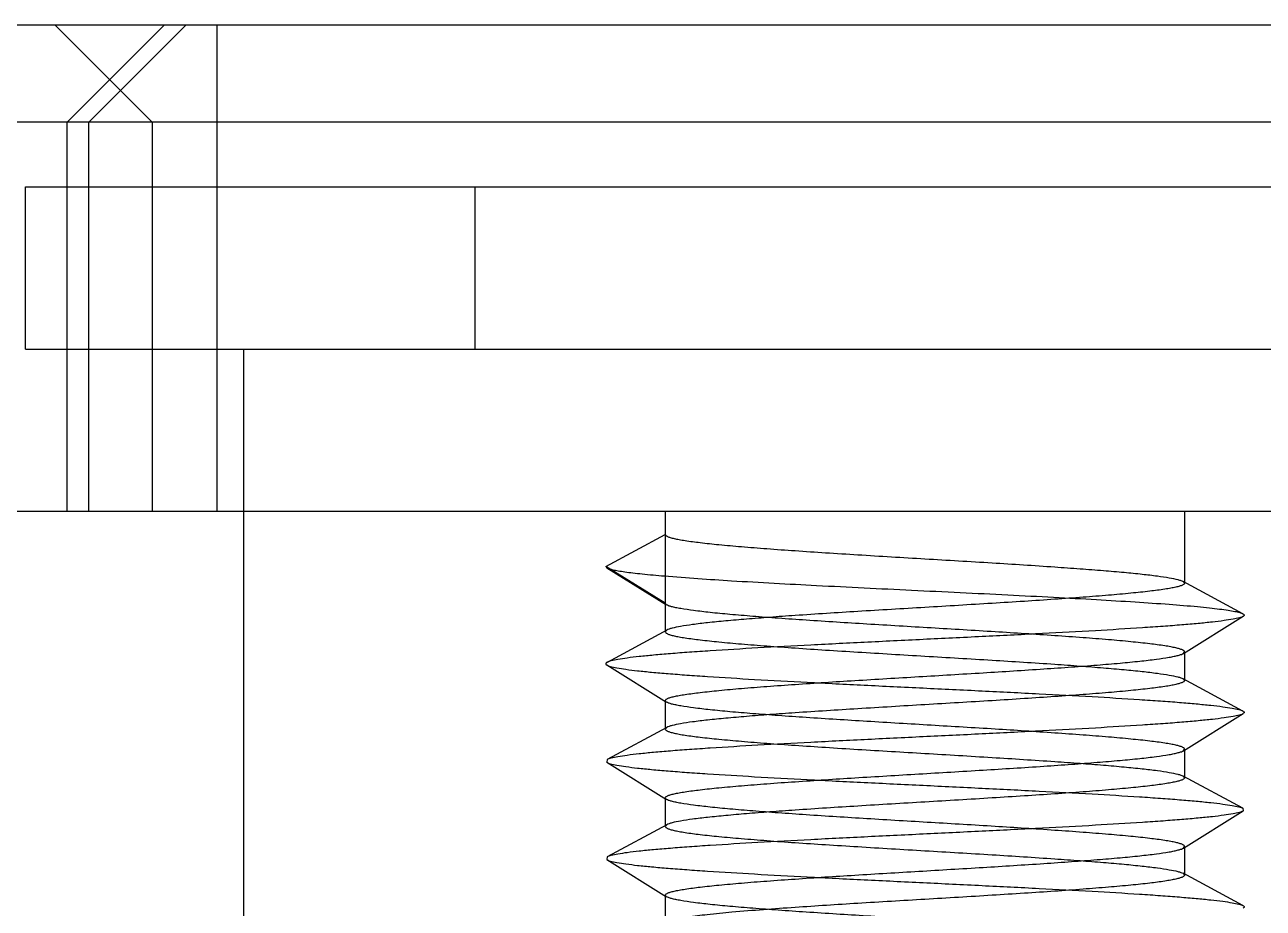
# Model space of a CAD drawing. Header units: inches. Extents: x -64 to 911, y 30 to 355.
# Drawn here: x 597.933 to 601.749, y 134.471 to 137.195 of the extents above; entities that cross this region are included whole.
import ezdxf

# ---------------------------------------------------------------- set-up
doc = ezdxf.new("R2010")
doc.units = ezdxf.units.IN
doc.layers.add('02___PRT_ALL_AXES', color=7, linetype='Continuous')
doc.layers.add('DEFAULT_2', color=8, linetype='Continuous')

msp = doc.modelspace()

# ---------------------------------------------------------------- linework, layer by layer
for p, q in [((515.0601, 137.1946), (833.356, 137.1946)), ((515.0601, 135.6946), (833.356, 135.6946))]:
    msp.add_line(p, q)
msp.add_arc((674.2081, -1221.0682), 1356.7628, 83.2637115, 96.7362885)
at = {"layer": '02___PRT_ALL_AXES'}
for p, q in [((598.6069, 136.1946), (598.6069, 135.6946)), ((598.6069, 135.6946), (598.6069, 132.2946))]:
    msp.add_line(p, q, dxfattribs=at)
at = {"layer": 'DEFAULT_2'}
for p, q in [((598.326, 136.8946), (598.026, 137.1946)), ((598.3635, 137.1946), (598.0635, 136.8946)), ((598.431, 137.1946), (598.131, 136.8946)), ((598.526, 135.6946), (598.526, 137.1946)), ((809.2147, 136.8946), (522.326, 136.8946)), ((598.0635, 135.6946), (598.0635, 136.8946)), ((598.131, 135.6946), (598.131, 136.8946)), ((598.326, 136.8946), (598.326, 135.6946)), ((597.9356, 136.1946), (597.9356, 136.6946)), ((597.9356, 136.6946), (603.4782, 136.6946)), ((599.3213, 136.1946), (599.3213, 136.6946)), ((597.9356, 136.1946), (603.4782, 136.1946)), ((599.9069, 135.6946), (599.9069, 135.3232)), ((601.5069, 135.6946), (601.5069, 135.4732)), ((599.7234, 135.5246), (599.9069, 135.6232)), ((599.7234, 135.5246), (599.7264, 135.5208)), ((599.9069, 135.411), (599.7234, 135.5246)), ((599.7264, 135.5208), (599.9106, 135.4065)), ((601.6864, 135.3789), (601.502, 135.4785)), ((601.502, 135.4785), (601.5069, 135.4733)), ((599.9106, 135.4065), (599.9069, 135.411)), ((601.5032, 135.2565), (601.6874, 135.3708)), ((599.9118, 135.3285), (599.7273, 135.2289)), ((599.9118, 135.3285), (599.9069, 135.3232)), ((601.5032, 135.2565), (601.5069, 135.2611)), ((601.5069, 135.261), (601.5069, 135.1732)), ((599.7264, 135.2208), (599.9106, 135.1065)), ((601.6864, 135.0789), (601.502, 135.1785)), ((601.502, 135.1785), (601.5069, 135.1733)), ((599.9106, 135.1065), (599.9069, 135.1111)), ((599.9069, 135.111), (599.9069, 135.0232)), ((601.5032, 134.9565), (601.6874, 135.0708)), ((599.9118, 135.0285), (599.7273, 134.9289)), ((599.9118, 135.0285), (599.9069, 135.0232)), ((601.5032, 134.9565), (601.5069, 134.9611)), ((601.5069, 134.961), (601.5069, 134.8732)), ((599.7273, 134.9289), (599.7264, 134.9208)), ((599.7264, 134.9208), (599.9106, 134.8065)), ((601.6864, 134.7789), (601.502, 134.8785)), ((601.502, 134.8785), (601.5069, 134.8733)), ((599.9106, 134.8065), (599.9069, 134.8111)), ((599.9069, 134.811), (599.9069, 134.7232)), ((601.6864, 134.7789), (601.6874, 134.7708)), ((601.5032, 134.6565), (601.6874, 134.7708)), ((599.9118, 134.7285), (599.7273, 134.6289)), ((599.9118, 134.7285), (599.9069, 134.7232)), ((599.7273, 134.6289), (599.7264, 134.6208)), ((601.5032, 134.6565), (601.5069, 134.661)), ((601.5069, 134.661), (601.5069, 134.5732)), ((599.7264, 134.6208), (599.9106, 134.5065)), ((601.502, 134.5785), (601.5069, 134.5732)), ((601.6864, 134.4789), (601.502, 134.5785)), ((599.9106, 134.5065), (599.9069, 134.5111)), ((599.9069, 134.511), (599.9069, 134.4232))]:
    msp.add_line(p, q, dxfattribs=at)
for points, knots in [([(599.9069, 135.6232), (599.9069, 135.6221), (599.9083, 135.6201), (599.9109, 135.6184), (599.9154, 135.6161), (599.9233, 135.6134), (599.9352, 135.6104), (599.9504, 135.6073), (599.977, 135.6029), (600.018, 135.5976), (600.0758, 135.5915), (600.1444, 135.5853), (600.2226, 135.5792), (600.3092, 135.573), (600.4025, 135.5668), (600.5358, 135.5584), (600.7069, 135.5482), (600.9093, 135.5362), (601.0426, 135.5277), (601.1069, 135.5232)], [0, 0, 0, 0, 0.002951, 0.005145, 0.007941, 0.015462, 0.025645, 0.038495, 0.053985, 0.092669, 0.1411, 0.19848, 0.263849, 0.336102, 0.414008, 0.496243, 0.668052, 0.839852, 1, 1, 1, 1]), ([(599.7264, 135.5208), (599.7287, 135.5194), (599.735, 135.517), (599.7468, 135.514), (599.763, 135.5109), (599.7833, 135.5077), (599.8078, 135.5046), (599.8485, 135.5001), (599.881, 135.4971), (599.9039, 135.4952)], [0, 0, 0, 0, 0.04471, 0.112491, 0.203751, 0.318314, 0.455838, 0.615766, 1, 1, 1, 1]), ([(601.1069, 135.5232), (601.133, 135.5214), (601.1829, 135.5179), (601.2542, 135.5124), (601.3181, 135.5069), (601.3735, 135.5014), (601.4199, 135.4959), (601.4565, 135.4905), (601.4807, 135.4858), (601.4947, 135.4817), (601.4999, 135.4796), (601.502, 135.4785)], [0, 0, 0, 0, 0.196693, 0.37717, 0.538715, 0.679239, 0.796913, 0.890175, 0.957973, 0.982173, 1, 1, 1, 1]), ([(599.9039, 135.4952), (599.9729, 135.4894), (600.1293, 135.4791), (600.3833, 135.4653), (600.6181, 135.4539), (600.8145, 135.4444), (600.9604, 135.4372), (601.1004, 135.43), (601.2313, 135.4228), (601.3501, 135.4157), (601.454, 135.4086), (601.5301, 135.4024), (601.5818, 135.3973), (601.6132, 135.3937), (601.6392, 135.3902), (601.66, 135.3867), (601.6752, 135.3832), (601.6834, 135.3805), (601.6864, 135.3789)], [0, 0, 0, 0, 0.116215, 0.263038, 0.427014, 0.510758, 0.5931, 0.672139, 0.746052, 0.813137, 0.871851, 0.920849, 0.941346, 0.959022, 0.973777, 0.985542, 0.994277, 1, 1, 1, 1]), ([(601.5069, 135.4733), (601.5069, 135.4721), (601.5055, 135.4702), (601.5029, 135.4684), (601.4984, 135.4661), (601.4906, 135.4634), (601.4787, 135.4604), (601.4635, 135.4573), (601.4369, 135.4529), (601.3959, 135.4476), (601.3381, 135.4415), (601.2695, 135.4353), (601.1912, 135.4292), (601.1047, 135.423), (601.0114, 135.4168), (600.878, 135.4085), (600.7069, 135.3982), (600.5045, 135.3862), (600.3712, 135.3777), (600.3069, 135.3732)], [0, 0, 0, 0, 0.002946, 0.005136, 0.007926, 0.015442, 0.025615, 0.038456, 0.053942, 0.09261, 0.141033, 0.198411, 0.263781, 0.33604, 0.413953, 0.496193, 0.668011, 0.839832, 1, 1, 1, 1]), ([(601.1069, 135.311), (601.0457, 135.3153), (600.9188, 135.3234), (600.7257, 135.3349), (600.5315, 135.3465), (600.3745, 135.3564), (600.2573, 135.3645), (600.179, 135.3704), (600.1089, 135.3762), (600.0481, 135.3821), (599.9976, 135.3879), (599.9623, 135.393), (599.9398, 135.3972), (599.9273, 135.4001), (599.9178, 135.403), (599.9126, 135.4052), (599.9106, 135.4065)], [0, 0, 0, 0, 0.153215, 0.317568, 0.482925, 0.639047, 0.710595, 0.776296, 0.835139, 0.886221, 0.928765, 0.962148, 0.975256, 0.985931, 0.994162, 1, 1, 1, 1]), ([(601.6874, 135.3708), (601.686, 135.3699), (601.6822, 135.3683), (601.6719, 135.365), (601.6537, 135.3613), (601.6258, 135.357), (601.59, 135.3527), (601.5466, 135.3483), (601.496, 135.344), (601.4386, 135.3396), (601.3499, 135.3334), (601.2261, 135.326), (601.0653, 135.3173), (600.8921, 135.3086), (600.7126, 135.2999), (600.5329, 135.2911), (600.3591, 135.2824), (600.1974, 135.2737), (600.0726, 135.2663), (599.983, 135.2602), (599.9247, 135.2558), (599.8732, 135.2514), (599.8288, 135.247), (599.7921, 135.2427), (599.7632, 135.2384), (599.7441, 135.2347), (599.7331, 135.2314), (599.729, 135.2298), (599.7273, 135.2289)], [0, 0, 0, 0, 0.002611, 0.006215, 0.016495, 0.030864, 0.049236, 0.071467, 0.097374, 0.12674, 0.159315, 0.232952, 0.315766, 0.404918, 0.497344, 0.589872, 0.679323, 0.762625, 0.836921, 0.869882, 0.899668, 0.926026, 0.948731, 0.9676, 0.982482, 0.993281, 0.997144, 1, 1, 1, 1]), ([(600.3069, 135.3732), (600.2808, 135.3714), (600.2309, 135.3679), (600.1596, 135.3624), (600.0957, 135.3569), (600.0402, 135.3514), (599.9939, 135.3459), (599.9573, 135.3405), (599.9331, 135.3358), (599.9191, 135.3317), (599.9139, 135.3296), (599.9118, 135.3285)], [0, 0, 0, 0, 0.196709, 0.377163, 0.538697, 0.679227, 0.796903, 0.890174, 0.957969, 0.982175, 1, 1, 1, 1]), ([(601.6864, 135.3789), (601.6875, 135.3783), (601.6891, 135.3773), (601.6905, 135.3753), (601.6904, 135.3738), (601.6895, 135.3722), (601.6883, 135.3714), (601.6874, 135.3708)], [0, 0, 0, 0, 0.316104, 0.524236, 0.615623, 0.718573, 1, 1, 1, 1]), ([(599.9069, 135.3232), (599.9069, 135.3221), (599.9083, 135.3201), (599.9109, 135.3184), (599.9154, 135.3161), (599.9233, 135.3134), (599.9352, 135.3104), (599.9504, 135.3073), (599.977, 135.3029), (600.018, 135.2976), (600.0758, 135.2915), (600.1444, 135.2853), (600.2226, 135.2792), (600.3092, 135.273), (600.4025, 135.2668), (600.5358, 135.2584), (600.7069, 135.2482), (600.9093, 135.2362), (601.0426, 135.2277), (601.1069, 135.2232)], [0, 0, 0, 0, 0.002951, 0.005147, 0.007944, 0.015466, 0.025647, 0.038499, 0.05399, 0.092674, 0.141104, 0.198485, 0.263857, 0.336107, 0.414011, 0.496244, 0.668052, 0.839855, 1, 1, 1, 1]), ([(601.5069, 135.2611), (601.5069, 135.2622), (601.5055, 135.2642), (601.5029, 135.2659), (601.4983, 135.2682), (601.4905, 135.2709), (601.4786, 135.2739), (601.4634, 135.277), (601.4368, 135.2814), (601.3958, 135.2867), (601.338, 135.2928), (601.2694, 135.299), (601.1911, 135.3051), (601.1359, 135.3091), (601.1069, 135.311)], [0, 0, 0, 0, 0.008786, 0.015321, 0.023648, 0.046042, 0.076335, 0.114577, 0.160673, 0.27577, 0.419851, 0.590553, 0.785114, 1, 1, 1, 1]), ([(600.3069, 135.161), (600.3681, 135.1653), (600.495, 135.1734), (600.6881, 135.1849), (600.8823, 135.1965), (601.0393, 135.2064), (601.1565, 135.2145), (601.2348, 135.2204), (601.3049, 135.2262), (601.3657, 135.2321), (601.4162, 135.2379), (601.4515, 135.243), (601.474, 135.2472), (601.4865, 135.2501), (601.496, 135.253), (601.5012, 135.2552), (601.5032, 135.2565)], [0, 0, 0, 0, 0.153219, 0.317585, 0.482945, 0.639064, 0.710611, 0.776315, 0.83516, 0.886237, 0.928778, 0.962155, 0.975262, 0.985932, 0.994163, 1, 1, 1, 1]), ([(599.7273, 135.2289), (599.7263, 135.2283), (599.7247, 135.2273), (599.7233, 135.2253), (599.7234, 135.2238), (599.7243, 135.2222), (599.7255, 135.2214), (599.7264, 135.2208)], [0, 0, 0, 0, 0.316081, 0.524228, 0.615626, 0.718557, 1, 1, 1, 1]), ([(599.7264, 135.2208), (599.7278, 135.2199), (599.7316, 135.2183), (599.7419, 135.215), (599.7601, 135.2113), (599.788, 135.207), (599.8238, 135.2027), (599.8672, 135.1983), (599.9178, 135.194), (599.9752, 135.1896), (600.0639, 135.1834), (600.1877, 135.176), (600.3485, 135.1673), (600.5216, 135.1586), (600.7012, 135.1499), (600.8809, 135.1411), (601.0547, 135.1324), (601.2164, 135.1237), (601.3412, 135.1163), (601.4308, 135.1102), (601.4891, 135.1058), (601.5406, 135.1014), (601.585, 135.097), (601.6217, 135.0927), (601.6506, 135.0884), (601.6697, 135.0847), (601.6807, 135.0814), (601.6848, 135.0798), (601.6864, 135.0789)], [0, 0, 0, 0, 0.002611, 0.006216, 0.016495, 0.030865, 0.049236, 0.071467, 0.097374, 0.12674, 0.159315, 0.232952, 0.315766, 0.404918, 0.497344, 0.589872, 0.679323, 0.762625, 0.836921, 0.869882, 0.899668, 0.926025, 0.948731, 0.9676, 0.982482, 0.99328, 0.997143, 1, 1, 1, 1]), ([(601.1069, 135.2232), (601.133, 135.2214), (601.1829, 135.2179), (601.2542, 135.2124), (601.3181, 135.2069), (601.3735, 135.2014), (601.4199, 135.1959), (601.4565, 135.1905), (601.4807, 135.1858), (601.4947, 135.1817), (601.4999, 135.1796), (601.502, 135.1785)], [0, 0, 0, 0, 0.196688, 0.377164, 0.538712, 0.679237, 0.796915, 0.890178, 0.957977, 0.982175, 1, 1, 1, 1]), ([(599.9069, 135.1111), (599.9069, 135.1123), (599.9083, 135.1142), (599.9109, 135.1159), (599.9155, 135.1182), (599.9233, 135.1209), (599.9352, 135.1239), (599.9504, 135.127), (599.977, 135.1314), (600.018, 135.1367), (600.0758, 135.1428), (600.1444, 135.149), (600.2227, 135.1551), (600.2779, 135.1591), (600.3069, 135.161)], [0, 0, 0, 0, 0.008793, 0.015335, 0.023667, 0.046068, 0.076369, 0.114618, 0.160717, 0.275825, 0.419907, 0.590602, 0.785144, 1, 1, 1, 1]), ([(601.5069, 135.1733), (601.5069, 135.1721), (601.5055, 135.1702), (601.5029, 135.1684), (601.4984, 135.1661), (601.4906, 135.1634), (601.4787, 135.1604), (601.4635, 135.1573), (601.4369, 135.1529), (601.3959, 135.1476), (601.3381, 135.1415), (601.2695, 135.1353), (601.1912, 135.1292), (601.1047, 135.123), (601.0114, 135.1168), (600.878, 135.1084), (600.7069, 135.0982), (600.5045, 135.0862), (600.3712, 135.0777), (600.3069, 135.0732)], [0, 0, 0, 0, 0.002947, 0.005136, 0.007927, 0.015443, 0.025617, 0.038458, 0.053945, 0.092616, 0.141039, 0.198415, 0.263784, 0.336042, 0.413954, 0.496196, 0.668015, 0.839831, 1, 1, 1, 1]), ([(601.1069, 135.011), (601.0457, 135.0153), (600.9188, 135.0234), (600.7257, 135.0349), (600.5315, 135.0465), (600.3745, 135.0564), (600.2573, 135.0645), (600.179, 135.0704), (600.1089, 135.0762), (600.0481, 135.0821), (599.9976, 135.0879), (599.9623, 135.093), (599.9398, 135.0972), (599.9273, 135.1001), (599.9178, 135.103), (599.9126, 135.1052), (599.9106, 135.1065)], [0, 0, 0, 0, 0.153219, 0.317574, 0.482931, 0.639056, 0.710605, 0.776306, 0.83515, 0.886228, 0.928771, 0.962153, 0.97526, 0.985931, 0.994163, 1, 1, 1, 1]), ([(601.6874, 135.0708), (601.686, 135.0699), (601.6822, 135.0683), (601.6719, 135.065), (601.6537, 135.0613), (601.6258, 135.057), (601.59, 135.0527), (601.5466, 135.0483), (601.496, 135.0439), (601.4386, 135.0396), (601.3499, 135.0334), (601.2261, 135.026), (601.0653, 135.0173), (600.8921, 135.0086), (600.7126, 134.9999), (600.5329, 134.9911), (600.3591, 134.9824), (600.1974, 134.9737), (600.0726, 134.9663), (599.983, 134.9602), (599.9247, 134.9558), (599.8732, 134.9514), (599.8288, 134.947), (599.7921, 134.9427), (599.7632, 134.9384), (599.7441, 134.9347), (599.7331, 134.9314), (599.729, 134.9298), (599.7273, 134.9289)], [0, 0, 0, 0, 0.002611, 0.006217, 0.016495, 0.030866, 0.049236, 0.071468, 0.097374, 0.126741, 0.159315, 0.232952, 0.315766, 0.404918, 0.497344, 0.589872, 0.679323, 0.762625, 0.836921, 0.869881, 0.899668, 0.926024, 0.948731, 0.967599, 0.982482, 0.993279, 0.997143, 1, 1, 1, 1]), ([(600.3069, 135.0732), (600.2808, 135.0714), (600.2309, 135.0679), (600.1596, 135.0624), (600.0957, 135.0569), (600.0402, 135.0514), (599.9939, 135.0459), (599.9573, 135.0405), (599.9331, 135.0358), (599.9191, 135.0317), (599.9139, 135.0296), (599.9118, 135.0285)], [0, 0, 0, 0, 0.196694, 0.377169, 0.538708, 0.679229, 0.796904, 0.89017, 0.957973, 0.982173, 1, 1, 1, 1]), ([(601.6864, 135.0789), (601.6875, 135.0783), (601.6891, 135.0773), (601.6905, 135.0753), (601.6904, 135.0738), (601.6895, 135.0722), (601.6883, 135.0714), (601.6874, 135.0708)], [0, 0, 0, 0, 0.316082, 0.524236, 0.615651, 0.718581, 1, 1, 1, 1]), ([(599.9069, 135.0232), (599.9069, 135.0221), (599.9083, 135.0201), (599.9109, 135.0184), (599.9154, 135.0161), (599.9233, 135.0134), (599.9352, 135.0104), (599.9504, 135.0073), (599.977, 135.0029), (600.0179, 134.9976), (600.0758, 134.9915), (600.1444, 134.9853), (600.2226, 134.9792), (600.3091, 134.973), (600.4025, 134.9668), (600.5358, 134.9584), (600.7069, 134.9482), (600.9093, 134.9362), (601.0426, 134.9277), (601.1069, 134.9232)], [0, 0, 0, 0, 0.002951, 0.005144, 0.007939, 0.015463, 0.025642, 0.03849, 0.053982, 0.092659, 0.141089, 0.19847, 0.263839, 0.336093, 0.413997, 0.496228, 0.668038, 0.839847, 1, 1, 1, 1]), ([(601.5069, 134.9611), (601.5069, 134.9622), (601.5055, 134.9641), (601.5029, 134.9659), (601.4984, 134.9682), (601.4905, 134.9709), (601.4786, 134.9739), (601.4634, 134.977), (601.4368, 134.9814), (601.3958, 134.9867), (601.338, 134.9928), (601.2694, 134.9989), (601.1911, 135.0051), (601.1359, 135.0091), (601.1069, 135.011)], [0, 0, 0, 0, 0.008781, 0.015312, 0.023635, 0.04602, 0.076306, 0.114544, 0.160637, 0.275732, 0.419816, 0.590523, 0.785097, 1, 1, 1, 1]), ([(600.3069, 134.861), (600.3681, 134.8653), (600.495, 134.8734), (600.6881, 134.8849), (600.8823, 134.8965), (601.0393, 134.9064), (601.1565, 134.9145), (601.2348, 134.9204), (601.3049, 134.9262), (601.3657, 134.9321), (601.4162, 134.9379), (601.4515, 134.943), (601.474, 134.9472), (601.4865, 134.9501), (601.496, 134.953), (601.5012, 134.9552), (601.5032, 134.9565)], [0, 0, 0, 0, 0.153218, 0.317584, 0.482947, 0.639065, 0.710611, 0.776314, 0.835159, 0.886236, 0.928778, 0.962156, 0.975263, 0.985933, 0.994163, 1, 1, 1, 1]), ([(599.7264, 134.9208), (599.7278, 134.9199), (599.7316, 134.9183), (599.7419, 134.915), (599.7601, 134.9113), (599.788, 134.907), (599.8238, 134.9027), (599.8672, 134.8983), (599.9178, 134.8939), (599.9752, 134.8896), (600.0639, 134.8834), (600.1877, 134.876), (600.3485, 134.8673), (600.5216, 134.8586), (600.7012, 134.8499), (600.8809, 134.8411), (601.0547, 134.8324), (601.2164, 134.8237), (601.3412, 134.8163), (601.4308, 134.8102), (601.4891, 134.8058), (601.5406, 134.8014), (601.585, 134.797), (601.6217, 134.7927), (601.6506, 134.7884), (601.6697, 134.7847), (601.6807, 134.7814), (601.6848, 134.7798), (601.6864, 134.7789)], [0, 0, 0, 0, 0.002611, 0.006217, 0.016495, 0.030866, 0.049236, 0.071468, 0.097374, 0.126741, 0.159315, 0.232952, 0.315766, 0.404918, 0.497344, 0.589872, 0.679323, 0.762625, 0.836921, 0.869881, 0.899668, 0.926024, 0.948731, 0.967598, 0.982482, 0.993279, 0.997142, 1, 1, 1, 1]), ([(601.1069, 134.9232), (601.133, 134.9214), (601.1829, 134.9179), (601.2542, 134.9124), (601.3181, 134.9069), (601.3735, 134.9014), (601.4199, 134.8959), (601.4565, 134.8905), (601.4807, 134.8858), (601.4947, 134.8817), (601.4999, 134.8796), (601.502, 134.8785)], [0, 0, 0, 0, 0.196687, 0.377166, 0.538714, 0.67924, 0.796917, 0.890181, 0.95798, 0.982176, 1, 1, 1, 1]), ([(599.9069, 134.8111), (599.9069, 134.8123), (599.9083, 134.8142), (599.9109, 134.8159), (599.9155, 134.8182), (599.9233, 134.8209), (599.9352, 134.8239), (599.9504, 134.827), (599.977, 134.8314), (600.018, 134.8367), (600.0758, 134.8428), (600.1444, 134.849), (600.2227, 134.8551), (600.2779, 134.8591), (600.3069, 134.861)], [0, 0, 0, 0, 0.008795, 0.015339, 0.023673, 0.046078, 0.076382, 0.114633, 0.160732, 0.27584, 0.41992, 0.590611, 0.785151, 1, 1, 1, 1]), ([(601.5069, 134.8733), (601.5069, 134.8721), (601.5055, 134.8702), (601.5029, 134.8684), (601.4984, 134.8661), (601.4906, 134.8634), (601.4787, 134.8604), (601.4635, 134.8573), (601.4369, 134.8529), (601.3959, 134.8476), (601.3381, 134.8415), (601.2695, 134.8353), (601.1912, 134.8292), (601.1047, 134.823), (601.0114, 134.8168), (600.878, 134.8085), (600.7069, 134.7982), (600.5045, 134.7862), (600.3712, 134.7777), (600.3069, 134.7732)], [0, 0, 0, 0, 0.002946, 0.005135, 0.007925, 0.01544, 0.025613, 0.038453, 0.053939, 0.092609, 0.141032, 0.198407, 0.263774, 0.33603, 0.413943, 0.496185, 0.668011, 0.839829, 1, 1, 1, 1]), ([(601.1069, 134.711), (601.0457, 134.7153), (600.9188, 134.7234), (600.7257, 134.7349), (600.5315, 134.7465), (600.3745, 134.7564), (600.2573, 134.7645), (600.179, 134.7704), (600.1089, 134.7762), (600.0481, 134.7821), (599.9976, 134.7879), (599.9623, 134.793), (599.9398, 134.7972), (599.9273, 134.8001), (599.9178, 134.803), (599.9126, 134.8052), (599.9106, 134.8065)], [0, 0, 0, 0, 0.153219, 0.317575, 0.482929, 0.639053, 0.710603, 0.776306, 0.83515, 0.886228, 0.92877, 0.962153, 0.97526, 0.985931, 0.994164, 1, 1, 1, 1]), ([(601.6874, 134.7708), (601.686, 134.7699), (601.6822, 134.7683), (601.6719, 134.765), (601.6537, 134.7613), (601.6258, 134.757), (601.59, 134.7527), (601.5466, 134.7483), (601.496, 134.7439), (601.4386, 134.7396), (601.3499, 134.7334), (601.2261, 134.726), (601.0653, 134.7173), (600.8921, 134.7086), (600.7126, 134.6999), (600.5329, 134.6911), (600.3591, 134.6824), (600.1974, 134.6737), (600.0726, 134.6663), (599.983, 134.6602), (599.9247, 134.6558), (599.8732, 134.6514), (599.8288, 134.647), (599.7921, 134.6427), (599.7632, 134.6384), (599.7441, 134.6347), (599.7331, 134.6314), (599.729, 134.6298), (599.7273, 134.6289)], [0, 0, 0, 0, 0.002611, 0.006217, 0.016495, 0.030866, 0.049236, 0.071468, 0.097374, 0.126741, 0.159315, 0.232952, 0.315766, 0.404918, 0.497344, 0.589872, 0.679323, 0.762625, 0.836921, 0.869881, 0.899668, 0.926024, 0.948731, 0.967598, 0.982482, 0.993279, 0.997142, 1, 1, 1, 1]), ([(600.3069, 134.7732), (600.2808, 134.7714), (600.2309, 134.7679), (600.1596, 134.7624), (600.0957, 134.7569), (600.0402, 134.7514), (599.9939, 134.7459), (599.9573, 134.7405), (599.9331, 134.7358), (599.9191, 134.7317), (599.9139, 134.7296), (599.9118, 134.7285)], [0, 0, 0, 0, 0.196695, 0.377171, 0.538714, 0.679235, 0.796907, 0.890171, 0.957972, 0.982173, 1, 1, 1, 1]), ([(599.9069, 134.7232), (599.9069, 134.7221), (599.9083, 134.7202), (599.9109, 134.7184), (599.9154, 134.7161), (599.9232, 134.7134), (599.9352, 134.7104), (599.9503, 134.7073), (599.977, 134.7029), (600.0179, 134.6976), (600.0757, 134.6915), (600.1443, 134.6853), (600.2226, 134.6792), (600.3091, 134.673), (600.4024, 134.6668), (600.5358, 134.6584), (600.7069, 134.6482), (600.9093, 134.6362), (601.0426, 134.6277), (601.1069, 134.6232)], [0, 0, 0, 0, 0.002949, 0.00514, 0.007933, 0.015453, 0.025628, 0.038472, 0.05396, 0.092632, 0.141056, 0.198435, 0.263805, 0.336061, 0.41397, 0.496206, 0.668022, 0.839839, 1, 1, 1, 1]), ([(601.5069, 134.661), (601.5069, 134.6622), (601.5055, 134.6641), (601.5029, 134.6659), (601.4984, 134.6682), (601.4905, 134.6709), (601.4786, 134.6739), (601.4634, 134.677), (601.4368, 134.6814), (601.3958, 134.6867), (601.338, 134.6928), (601.2694, 134.6989), (601.1911, 134.7051), (601.1359, 134.7091), (601.1069, 134.711)], [0, 0, 0, 0, 0.008779, 0.015303, 0.023617, 0.045999, 0.076283, 0.11451, 0.160603, 0.275693, 0.419792, 0.590503, 0.785066, 1, 1, 1, 1]), ([(600.3069, 134.561), (600.3681, 134.5653), (600.495, 134.5734), (600.6881, 134.5849), (600.8823, 134.5965), (601.0393, 134.6064), (601.1565, 134.6145), (601.2348, 134.6204), (601.3049, 134.6262), (601.3657, 134.6321), (601.4162, 134.6379), (601.4515, 134.643), (601.474, 134.6472), (601.4865, 134.6501), (601.496, 134.653), (601.5012, 134.6552), (601.5032, 134.6565)], [0, 0, 0, 0, 0.153216, 0.31758, 0.482942, 0.639062, 0.710609, 0.776311, 0.835154, 0.886236, 0.928777, 0.962154, 0.975263, 0.985935, 0.994162, 1, 1, 1, 1]), ([(599.7264, 134.6208), (599.7278, 134.6199), (599.7316, 134.6183), (599.7419, 134.615), (599.7601, 134.6113), (599.788, 134.607), (599.8238, 134.6027), (599.8672, 134.5983), (599.9178, 134.594), (599.9752, 134.5896), (600.0639, 134.5834), (600.1877, 134.576), (600.3485, 134.5673), (600.5216, 134.5586), (600.7012, 134.5499), (600.8809, 134.5411), (601.0547, 134.5324), (601.2164, 134.5237), (601.3412, 134.5163), (601.4308, 134.5102), (601.4891, 134.5058), (601.5406, 134.5014), (601.585, 134.497), (601.6217, 134.4927), (601.6506, 134.4884), (601.6697, 134.4847), (601.6807, 134.4814), (601.6848, 134.4798), (601.6864, 134.4789)], [0, 0, 0, 0, 0.00261, 0.006217, 0.016495, 0.030865, 0.049236, 0.071468, 0.097374, 0.126741, 0.159315, 0.232952, 0.315766, 0.404918, 0.497344, 0.589872, 0.679323, 0.762625, 0.836921, 0.869881, 0.899668, 0.926024, 0.948731, 0.967599, 0.982482, 0.993279, 0.997142, 1, 1, 1, 1]), ([(601.1069, 134.6232), (601.133, 134.6214), (601.1829, 134.6179), (601.2542, 134.6124), (601.3181, 134.6069), (601.3735, 134.6014), (601.4199, 134.5959), (601.4565, 134.5905), (601.4807, 134.5858), (601.4947, 134.5817), (601.4999, 134.5796), (601.502, 134.5785)], [0, 0, 0, 0, 0.196706, 0.377159, 0.538698, 0.67923, 0.796907, 0.890176, 0.957971, 0.982175, 1, 1, 1, 1]), ([(599.9069, 134.5111), (599.9069, 134.5123), (599.9083, 134.5142), (599.9109, 134.5159), (599.9155, 134.5182), (599.9233, 134.5209), (599.9352, 134.5239), (599.9504, 134.527), (599.977, 134.5314), (600.018, 134.5367), (600.0758, 134.5428), (600.1444, 134.549), (600.2227, 134.5551), (600.2779, 134.5591), (600.3069, 134.561)], [0, 0, 0, 0, 0.008794, 0.015336, 0.023669, 0.046072, 0.076374, 0.114624, 0.160722, 0.275827, 0.419908, 0.590601, 0.785144, 1, 1, 1, 1]), ([(601.5069, 134.5732), (601.5069, 134.5721), (601.5055, 134.5701), (601.5029, 134.5684), (601.4984, 134.5661), (601.4906, 134.5634), (601.4786, 134.5604), (601.4634, 134.5573), (601.4368, 134.5529), (601.3959, 134.5476), (601.3381, 134.5415), (601.2694, 134.5353), (601.1912, 134.5292), (601.1047, 134.523), (601.0114, 134.5168), (600.878, 134.5084), (600.7069, 134.4982), (600.5045, 134.4862), (600.3712, 134.4777), (600.3069, 134.4732)], [0, 0, 0, 0, 0.002948, 0.005141, 0.007935, 0.015452, 0.025627, 0.038475, 0.053962, 0.092639, 0.141064, 0.198443, 0.263812, 0.336063, 0.413972, 0.496211, 0.66803, 0.839842, 1, 1, 1, 1]), ([(601.1069, 134.411), (601.0457, 134.4153), (600.9188, 134.4234), (600.7257, 134.4349), (600.5315, 134.4465), (600.3745, 134.4564), (600.2573, 134.4645), (600.179, 134.4704), (600.1089, 134.4762), (600.0481, 134.4821), (599.9976, 134.4879), (599.9623, 134.493), (599.9398, 134.4972), (599.9273, 134.5001), (599.9178, 134.503), (599.9126, 134.5052), (599.9106, 134.5065)], [0, 0, 0, 0, 0.153218, 0.317576, 0.482929, 0.639051, 0.710601, 0.776305, 0.835151, 0.886229, 0.928771, 0.962152, 0.97526, 0.985931, 0.994163, 1, 1, 1, 1]), ([(600.3069, 134.4732), (600.242, 134.4688), (600.1516, 134.4622), (600.0413, 134.4516), (599.9959, 134.4462), (599.976, 134.4432)], [0, 0, 0, 0, 0.587233, 0.818339, 1, 1, 1, 1]), ([(601.6864, 134.4789), (601.6875, 134.4783), (601.6891, 134.4773), (601.6905, 134.4753), (601.6904, 134.4738), (601.6895, 134.4722), (601.6883, 134.4714), (601.6874, 134.4708)], [0, 0, 0, 0, 0.316234, 0.52428, 0.615716, 0.718695, 1, 1, 1, 1])]:
    msp.add_open_spline(points, degree=3, knots=knots, dxfattribs=at)

doc.saveas('drawing.dxf')
